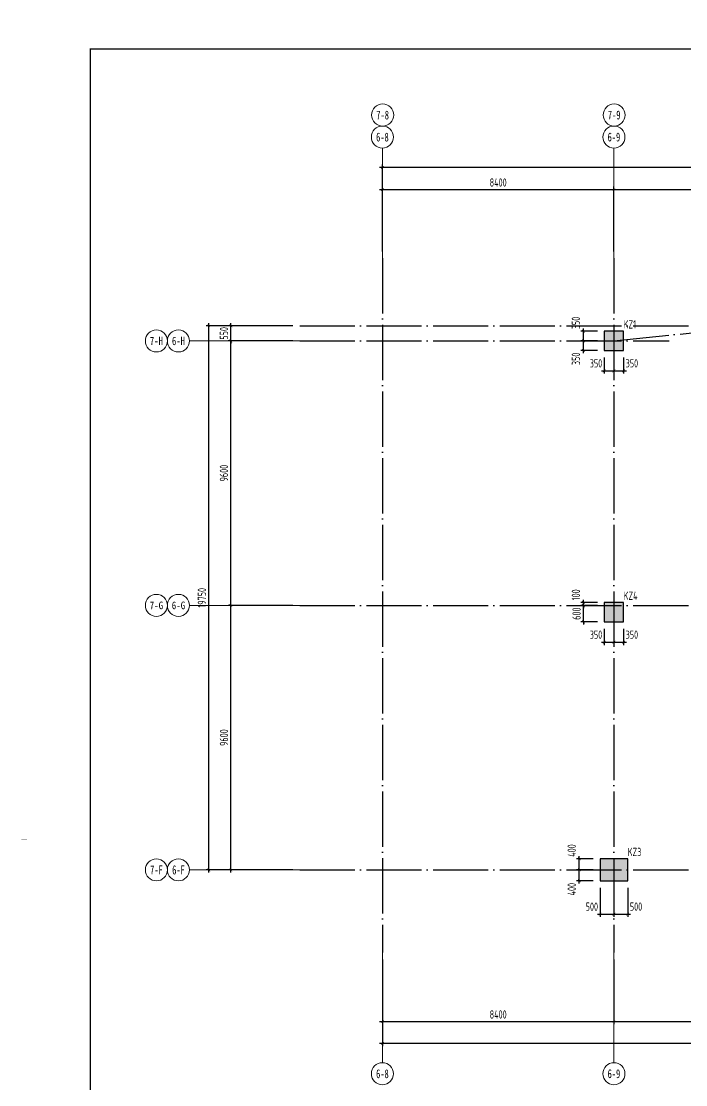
# Model space of a CAD drawing. Header units: millimetres. Extents: x -202076 to 1082610, y -439651 to 179350.
# Drawn here: x 89440 to 113548, y -207881 to -169278 of the extents above; entities that cross this region are included whole.
import ezdxf
from ezdxf.enums import TextEntityAlignment as Align

# ---------------------------------------------------------------- set-up
doc = ezdxf.new("R2010")
doc.units = ezdxf.units.MM
doc.header["$LTSCALE"] = 1000
doc.linetypes.add('DOTE', pattern=[2.42, 2, -0.2, 0.02, -0.2])
for name, color, linetype in [('02-TEXT_轴号', 7, 'Continuous'), ('A_AXIS-轴线', 36, 'DOTE'), ('AXIS_TEXT', 7, 'Continuous'), ('COLU', 5, 'Continuous')]:
    doc.layers.add(name, color=color, linetype=linetype)
for name, color, linetype, lineweight in [('COLU_TEXT', 6, 'Continuous', 0), ('DIM', 3, 'Continuous', 0), ('边缘构件填充', 253, 'Continuous', 18)]:
    doc.layers.add(name, color=color, linetype=linetype, lineweight=lineweight)
doc.styles.add('_TCH_AXIS', font='STXIHEI.TTF', dxfattribs={"width": 0.75})
doc.styles.add('COMPLEX', font='COMPLEX')
doc.styles.add('TSSD_Dimension', font='tssdeng.shx', dxfattribs={"width": 0.7, "bigfont": 'hztxt.shx'})
doc.styles.add('TSSD_Rein', font='tssdeng.shx', dxfattribs={"width": 0.7, "bigfont": 'hztxt.shx'})
doc.dimstyles.new('TSSD_100_100', dxfattribs={"dimtxt": 300, "dimasz": 100, "dimexe": 100, "dimexo": 250, "dimgap": 100, "dimtad": 1, "dimdec": 0, "dimzin": 0, "dimdsep": 46, "dimtxsty": 'TSSD_Dimension', "dimblk": 'ARCHTICK', "dimcen": 0, "dimdle": 100, "dimclrt": 7, "dimadec": 0, "dimazin": 0, "dimtfac": 1, "dimtdec": 0, "dimtix": 1, "dimtmove": 2, "dimatfit": 3, "dimfxl": 1, "dimtolj": 1, "dimtzin": 0, "dimarcsym": 0})

# ---------------------------------------------------------------- blocks, each defined once
blk = doc.blocks.new('_AXISO')
blk.add_circle((0, 0), 0.5)
at = {"layer": 'AXIS_TEXT', "style": 'COMPLEX', "width": 1.041667}
blk.add_attdef('A', text='', height=0.56, dxfattribs=at).set_placement((-0.25, -0.28), (0.25, -0.28), align=Align.FIT)
blk = doc.blocks.new('_ARCHTICK')
at = {"color": 0, "linetype": 'ByBlock', "const_width": 0.15}
blk.add_lwpolyline([(-0.5, -0.5), (0.5, 0.5)], dxfattribs=at)
blk = doc.blocks.new('*D910')
at = {"layer": 'Defpoints', "color": 0, "transparency": 16777216}
for p in [(97043, -190481), (99543, -190481), (99543, -200081)]:
    blk.add_point(p, dxfattribs=at)
at = {"layer": 'DIM', "color": 0, "lineweight": -2, "transparency": 16777216}
for p, q in [((99293, -190481), (96943, -190481)), ((97043, -200181), (97043, -190381)), ((99293, -200081), (96943, -200081))]:
    blk.add_line(p, q, dxfattribs=at)
at = {"layer": 'DIM', "color": 0, "lineweight": -2, "transparency": 16777216, "xscale": 100, "yscale": 100, "zscale": 100}
for p, rotation in [((97043, -190481), 90), ((97043, -200081), 270)]:
    blk.add_blockref('_ARCHTICK', p, dxfattribs=dict(at, rotation=rotation))
at = {"layer": 'DIM', "color": 7, "transparency": 16777216, "insert": (96793, -195281), "char_height": 300, "attachment_point": 5, "rotation": 90, "style": 'TSSD_Dimension'}
blk.add_mtext('\\A1;9600', dxfattribs=at)
blk = doc.blocks.new('*D911')
at = {"layer": 'Defpoints', "color": 0, "transparency": 16777216}
for p in [(97043, -180881), (99543, -180881), (99543, -190481)]:
    blk.add_point(p, dxfattribs=at)
at = {"layer": 'DIM', "color": 0, "lineweight": -2, "transparency": 16777216}
for p, q in [((99293, -180881), (96943, -180881)), ((97043, -190581), (97043, -180781)), ((99293, -190481), (96943, -190481))]:
    blk.add_line(p, q, dxfattribs=at)
at = {"layer": 'DIM', "color": 0, "lineweight": -2, "transparency": 16777216, "xscale": 100, "yscale": 100, "zscale": 100}
for p, rotation in [((97043, -180881), 90), ((97043, -190481), 270)]:
    blk.add_blockref('_ARCHTICK', p, dxfattribs=dict(at, rotation=rotation))
at = {"layer": 'DIM', "color": 7, "transparency": 16777216, "insert": (96793, -185681), "char_height": 300, "attachment_point": 5, "rotation": 90, "style": 'TSSD_Dimension'}
blk.add_mtext('\\A1;9600', dxfattribs=at)
blk = doc.blocks.new('*D912')
at = {"layer": 'Defpoints', "color": 0, "transparency": 16777216}
for p in [(97043, -180331), (99543, -180331), (99543, -180881)]:
    blk.add_point(p, dxfattribs=at)
at = {"layer": 'DIM', "color": 0, "lineweight": -2, "transparency": 16777216}
for p, q in [((97043, -180331), (97043, -180231)), ((99293, -180331), (96943, -180331)), ((97043, -180881), (97043, -180331)), ((99293, -180881), (96943, -180881)), ((97043, -180881), (97043, -180981))]:
    blk.add_line(p, q, dxfattribs=at)
at = {"layer": 'DIM', "color": 0, "lineweight": -2, "transparency": 16777216, "xscale": 100, "yscale": 100, "zscale": 100}
for p, rotation in [((97043, -180331), 270), ((97043, -180881), 90)]:
    blk.add_blockref('_ARCHTICK', p, dxfattribs=dict(at, rotation=rotation))
at = {"layer": 'DIM', "color": 7, "transparency": 16777216, "insert": (96793, -180606), "char_height": 300, "attachment_point": 5, "rotation": 90, "style": 'TSSD_Dimension'}
blk.add_mtext('\\A1;550', dxfattribs=at)
blk = doc.blocks.new('*D913')
at = {"layer": 'Defpoints', "color": 0, "transparency": 16777216}
for p in [(96243, -180331), (99543, -180331), (99543, -200081)]:
    blk.add_point(p, dxfattribs=at)
at = {"layer": 'DIM', "color": 0, "lineweight": -2, "transparency": 16777216}
for p, q in [((96243, -200181), (96243, -180231)), ((99293, -180331), (96143, -180331)), ((99293, -200081), (96143, -200081))]:
    blk.add_line(p, q, dxfattribs=at)
at = {"layer": 'DIM', "color": 0, "lineweight": -2, "transparency": 16777216, "xscale": 100, "yscale": 100, "zscale": 100}
for p, rotation in [((96243, -180331), 90), ((96243, -200081), 270)]:
    blk.add_blockref('_ARCHTICK', p, dxfattribs=dict(at, rotation=rotation))
at = {"layer": 'DIM', "color": 7, "transparency": 16777216, "insert": (95993, -190206), "char_height": 300, "attachment_point": 5, "rotation": 90, "style": 'TSSD_Dimension'}
blk.add_mtext('\\A1;19750', dxfattribs=at)
blk = doc.blocks.new('*D918')
at = {"layer": 'Defpoints', "color": 0, "transparency": 16777216}
for p in [(102543, -203081), (110943, -203081), (110943, -205581)]:
    blk.add_point(p, dxfattribs=at)
at = {"layer": 'DIM', "color": 0, "lineweight": -2, "transparency": 16777216}
for p, q in [((102543, -203331), (102543, -205681)), ((110943, -203331), (110943, -205681)), ((102443, -205581), (111043, -205581))]:
    blk.add_line(p, q, dxfattribs=at)
at = {"layer": 'DIM', "color": 0, "lineweight": -2, "transparency": 16777216, "xscale": 100, "yscale": 100, "zscale": 100, "rotation": 180}
blk.add_blockref('_ARCHTICK', (102543, -205581), dxfattribs=at)
at = {"layer": 'DIM', "color": 0, "lineweight": -2, "transparency": 16777216, "xscale": 100, "yscale": 100, "zscale": 100}
blk.add_blockref('_ARCHTICK', (110943, -205581), dxfattribs=at)
at = {"layer": 'DIM', "color": 7, "transparency": 16777216, "insert": (106743, -205331), "char_height": 300, "attachment_point": 5, "style": 'TSSD_Dimension'}
blk.add_mtext('\\A1;8400', dxfattribs=at)
blk = doc.blocks.new('*D919')
at = {"layer": 'Defpoints', "color": 0, "transparency": 16777216}
for p in [(110943, -203081), (119343, -203081), (119343, -205581)]:
    blk.add_point(p, dxfattribs=at)
at = {"layer": 'DIM', "color": 0, "lineweight": -2, "transparency": 16777216}
for p, q in [((110943, -203331), (110943, -205681)), ((119343, -203331), (119343, -205681)), ((110843, -205581), (119443, -205581))]:
    blk.add_line(p, q, dxfattribs=at)
at = {"layer": 'DIM', "color": 0, "lineweight": -2, "transparency": 16777216, "xscale": 100, "yscale": 100, "zscale": 100, "rotation": 180}
blk.add_blockref('_ARCHTICK', (110943, -205581), dxfattribs=at)
at = {"layer": 'DIM', "color": 0, "lineweight": -2, "transparency": 16777216, "xscale": 100, "yscale": 100, "zscale": 100}
blk.add_blockref('_ARCHTICK', (119343, -205581), dxfattribs=at)
at = {"layer": 'DIM', "color": 7, "transparency": 16777216, "insert": (115143, -205331), "char_height": 300, "attachment_point": 5, "style": 'TSSD_Dimension'}
blk.add_mtext('\\A1;8400', dxfattribs=at)
blk = doc.blocks.new('*D924')
at = {"layer": 'Defpoints', "color": 0, "transparency": 16777216}
for p in [(102543, -203081), (152943, -203081), (102543, -206381)]:
    blk.add_point(p, dxfattribs=at)
at = {"layer": 'DIM', "color": 0, "lineweight": -2, "transparency": 16777216}
for p, q in [((102543, -203331), (102543, -206481)), ((152943, -203331), (152943, -206481)), ((153043, -206381), (102443, -206381))]:
    blk.add_line(p, q, dxfattribs=at)
at = {"layer": 'DIM', "color": 0, "lineweight": -2, "transparency": 16777216, "xscale": 100, "yscale": 100, "zscale": 100, "rotation": 180}
blk.add_blockref('_ARCHTICK', (102543, -206381), dxfattribs=at)
at = {"layer": 'DIM', "color": 0, "lineweight": -2, "transparency": 16777216, "xscale": 100, "yscale": 100, "zscale": 100}
blk.add_blockref('_ARCHTICK', (152943, -206381), dxfattribs=at)
at = {"layer": 'DIM', "color": 7, "transparency": 16777216, "insert": (127743, -206131), "char_height": 300, "attachment_point": 5, "style": 'TSSD_Dimension'}
blk.add_mtext('\\A1;50400', dxfattribs=at)
blk = doc.blocks.new('*D925')
at = {"layer": 'Defpoints', "color": 0, "transparency": 16777216}
for p in [(110943, -175381), (102543, -177881), (110943, -177881)]:
    blk.add_point(p, dxfattribs=at)
at = {"layer": 'DIM', "color": 0, "lineweight": -2, "transparency": 16777216}
for p, q in [((102443, -175381), (111043, -175381)), ((102543, -177631), (102543, -175281)), ((110943, -177631), (110943, -175281))]:
    blk.add_line(p, q, dxfattribs=at)
at = {"layer": 'DIM', "color": 0, "lineweight": -2, "transparency": 16777216, "xscale": 100, "yscale": 100, "zscale": 100, "rotation": 180}
blk.add_blockref('_ARCHTICK', (102543, -175381), dxfattribs=at)
at = {"layer": 'DIM', "color": 0, "lineweight": -2, "transparency": 16777216, "xscale": 100, "yscale": 100, "zscale": 100}
blk.add_blockref('_ARCHTICK', (110943, -175381), dxfattribs=at)
at = {"layer": 'DIM', "color": 7, "transparency": 16777216, "insert": (106743, -175131), "char_height": 300, "attachment_point": 5, "style": 'TSSD_Dimension'}
blk.add_mtext('\\A1;8400', dxfattribs=at)
blk = doc.blocks.new('*D926')
at = {"layer": 'Defpoints', "color": 0, "transparency": 16777216}
for p in [(119343, -175381), (110943, -177881), (119343, -177881)]:
    blk.add_point(p, dxfattribs=at)
at = {"layer": 'DIM', "color": 0, "lineweight": -2, "transparency": 16777216}
for p, q in [((110843, -175381), (119443, -175381)), ((110943, -177631), (110943, -175281)), ((119343, -177631), (119343, -175281))]:
    blk.add_line(p, q, dxfattribs=at)
at = {"layer": 'DIM', "color": 0, "lineweight": -2, "transparency": 16777216, "xscale": 100, "yscale": 100, "zscale": 100, "rotation": 180}
blk.add_blockref('_ARCHTICK', (110943, -175381), dxfattribs=at)
at = {"layer": 'DIM', "color": 0, "lineweight": -2, "transparency": 16777216, "xscale": 100, "yscale": 100, "zscale": 100}
blk.add_blockref('_ARCHTICK', (119343, -175381), dxfattribs=at)
at = {"layer": 'DIM', "color": 7, "transparency": 16777216, "insert": (115143, -175131), "char_height": 300, "attachment_point": 5, "style": 'TSSD_Dimension'}
blk.add_mtext('\\A1;8400', dxfattribs=at)
blk = doc.blocks.new('*D931')
at = {"layer": 'Defpoints', "color": 0, "transparency": 16777216}
for p in [(102543, -174581), (102543, -177881), (152943, -177881)]:
    blk.add_point(p, dxfattribs=at)
at = {"layer": 'DIM', "color": 0, "lineweight": -2, "transparency": 16777216}
for p, q in [((102543, -177631), (102543, -174481)), ((152943, -177631), (152943, -174481)), ((153043, -174581), (102443, -174581))]:
    blk.add_line(p, q, dxfattribs=at)
at = {"layer": 'DIM', "color": 0, "lineweight": -2, "transparency": 16777216, "xscale": 100, "yscale": 100, "zscale": 100, "rotation": 180}
blk.add_blockref('_ARCHTICK', (102543, -174581), dxfattribs=at)
at = {"layer": 'DIM', "color": 0, "lineweight": -2, "transparency": 16777216, "xscale": 100, "yscale": 100, "zscale": 100}
blk.add_blockref('_ARCHTICK', (152943, -174581), dxfattribs=at)
at = {"layer": 'DIM', "color": 7, "transparency": 16777216, "insert": (127743, -174331), "char_height": 300, "attachment_point": 5, "style": 'TSSD_Dimension'}
blk.add_mtext('\\A1;50400', dxfattribs=at)
blk = doc.blocks.new('*D932')
at = {"layer": 'Defpoints', "color": 0, "transparency": 16777216}
for p in [(110443, -200481), (110943, -200481), (110943, -201691)]:
    blk.add_point(p, dxfattribs=at)
at = {"layer": 'DIM', "color": 0, "lineweight": -2, "transparency": 16777216}
for p, q in [((110443, -200731), (110443, -201791)), ((110943, -200731), (110943, -201791)), ((110343, -201691), (111043, -201691))]:
    blk.add_line(p, q, dxfattribs=at)
at = {"layer": 'DIM', "color": 0, "lineweight": -2, "transparency": 16777216, "xscale": 100, "yscale": 100, "zscale": 100, "rotation": 180}
blk.add_blockref('_ARCHTICK', (110443, -201691), dxfattribs=at)
at = {"layer": 'DIM', "color": 0, "lineweight": -2, "transparency": 16777216, "xscale": 100, "yscale": 100, "zscale": 100}
blk.add_blockref('_ARCHTICK', (110943, -201691), dxfattribs=at)
at = {"layer": 'DIM', "color": 7, "transparency": 16777216, "insert": (110142, -201416), "char_height": 300, "attachment_point": 5, "style": 'TSSD_Dimension'}
blk.add_mtext('\\A1;500', dxfattribs=at)
blk = doc.blocks.new('*D933')
at = {"layer": 'Defpoints', "color": 0, "transparency": 16777216}
for p in [(110943, -200481), (111443, -200481), (111443, -201691)]:
    blk.add_point(p, dxfattribs=at)
at = {"layer": 'DIM', "color": 0, "lineweight": -2, "transparency": 16777216}
for p, q in [((110943, -200731), (110943, -201791)), ((111443, -200731), (111443, -201791)), ((110843, -201691), (111543, -201691))]:
    blk.add_line(p, q, dxfattribs=at)
at = {"layer": 'DIM', "color": 0, "lineweight": -2, "transparency": 16777216, "xscale": 100, "yscale": 100, "zscale": 100, "rotation": 180}
blk.add_blockref('_ARCHTICK', (110943, -201691), dxfattribs=at)
at = {"layer": 'DIM', "color": 0, "lineweight": -2, "transparency": 16777216, "xscale": 100, "yscale": 100, "zscale": 100}
blk.add_blockref('_ARCHTICK', (111443, -201691), dxfattribs=at)
at = {"layer": 'DIM', "color": 7, "transparency": 16777216, "insert": (111744, -201416), "char_height": 300, "attachment_point": 5, "style": 'TSSD_Dimension'}
blk.add_mtext('\\A1;500', dxfattribs=at)
blk = doc.blocks.new('*D942')
at = {"layer": 'Defpoints', "color": 0, "transparency": 16777216}
for p in [(109837, -190481), (110593, -190481), (110593, -191081)]:
    blk.add_point(p, dxfattribs=at)
at = {"layer": 'DIM', "color": 0, "lineweight": -2, "transparency": 16777216}
for p, q in [((110343, -190481), (109737, -190481)), ((109837, -190481), (109837, -190381)), ((109837, -191081), (109837, -190481)), ((110343, -191081), (109737, -191081)), ((109837, -191081), (109837, -191181))]:
    blk.add_line(p, q, dxfattribs=at)
at = {"layer": 'DIM', "color": 0, "lineweight": -2, "transparency": 16777216, "xscale": 100, "yscale": 100, "zscale": 100}
for p, rotation in [((109837, -190481), 270), ((109837, -191081), 90)]:
    blk.add_blockref('_ARCHTICK', p, dxfattribs=dict(at, rotation=rotation))
at = {"layer": 'DIM', "color": 7, "transparency": 16777216, "insert": (109587, -190781), "char_height": 300, "attachment_point": 5, "rotation": 90, "style": 'TSSD_Dimension'}
blk.add_mtext('\\A1;600', dxfattribs=at)
blk = doc.blocks.new('*D943')
at = {"layer": 'Defpoints', "color": 0, "transparency": 16777216}
for p in [(109837, -190381), (110593, -190381), (110593, -190481)]:
    blk.add_point(p, dxfattribs=at)
at = {"layer": 'DIM', "color": 0, "lineweight": -2, "transparency": 16777216}
for p, q in [((109837, -190381), (109837, -190281)), ((110343, -190381), (109737, -190381)), ((110343, -190481), (109737, -190481)), ((109837, -190481), (109837, -190381)), ((109837, -190481), (109837, -190581))]:
    blk.add_line(p, q, dxfattribs=at)
at = {"layer": 'DIM', "color": 0, "lineweight": -2, "transparency": 16777216, "xscale": 100, "yscale": 100, "zscale": 100}
for p, rotation in [((109837, -190381), 270), ((109837, -190481), 90)]:
    blk.add_blockref('_ARCHTICK', p, dxfattribs=dict(at, rotation=rotation))
at = {"layer": 'DIM', "color": 7, "transparency": 16777216, "insert": (109562, -190099), "char_height": 300, "attachment_point": 5, "rotation": 90, "style": 'TSSD_Dimension'}
blk.add_mtext('\\A1;100', dxfattribs=at)
blk = doc.blocks.new('*D944')
at = {"layer": 'Defpoints', "color": 0, "transparency": 16777216}
for p in [(110593, -191081), (110943, -191081), (110943, -191820)]:
    blk.add_point(p, dxfattribs=at)
at = {"layer": 'DIM', "color": 0, "lineweight": -2, "transparency": 16777216}
for p, q in [((110593, -191331), (110593, -191920)), ((110943, -191331), (110943, -191920)), ((110493, -191820), (111043, -191820))]:
    blk.add_line(p, q, dxfattribs=at)
at = {"layer": 'DIM', "color": 0, "lineweight": -2, "transparency": 16777216, "xscale": 100, "yscale": 100, "zscale": 100, "rotation": 180}
blk.add_blockref('_ARCHTICK', (110593, -191820), dxfattribs=at)
at = {"layer": 'DIM', "color": 0, "lineweight": -2, "transparency": 16777216, "xscale": 100, "yscale": 100, "zscale": 100}
blk.add_blockref('_ARCHTICK', (110943, -191820), dxfattribs=at)
at = {"layer": 'DIM', "color": 7, "transparency": 16777216, "insert": (110292, -191545), "char_height": 300, "attachment_point": 5, "style": 'TSSD_Dimension'}
blk.add_mtext('\\A1;350', dxfattribs=at)
blk = doc.blocks.new('*D945')
at = {"layer": 'Defpoints', "color": 0, "transparency": 16777216}
for p in [(110943, -191081), (111293, -191081), (111293, -191820)]:
    blk.add_point(p, dxfattribs=at)
at = {"layer": 'DIM', "color": 0, "lineweight": -2, "transparency": 16777216}
for p, q in [((110943, -191331), (110943, -191920)), ((111293, -191331), (111293, -191920)), ((110843, -191820), (111393, -191820))]:
    blk.add_line(p, q, dxfattribs=at)
at = {"layer": 'DIM', "color": 0, "lineweight": -2, "transparency": 16777216, "xscale": 100, "yscale": 100, "zscale": 100, "rotation": 180}
blk.add_blockref('_ARCHTICK', (110943, -191820), dxfattribs=at)
at = {"layer": 'DIM', "color": 0, "lineweight": -2, "transparency": 16777216, "xscale": 100, "yscale": 100, "zscale": 100}
blk.add_blockref('_ARCHTICK', (111293, -191820), dxfattribs=at)
at = {"layer": 'DIM', "color": 7, "transparency": 16777216, "insert": (111594, -191545), "char_height": 300, "attachment_point": 5, "style": 'TSSD_Dimension'}
blk.add_mtext('\\A1;350', dxfattribs=at)
blk = doc.blocks.new('*D946')
at = {"layer": 'Defpoints', "color": 0, "transparency": 16777216}
for p in [(109687, -200081), (110443, -200081), (110443, -200481)]:
    blk.add_point(p, dxfattribs=at)
at = {"layer": 'DIM', "color": 0, "lineweight": -2, "transparency": 16777216}
for p, q in [((110193, -200081), (109587, -200081)), ((109687, -200581), (109687, -199981)), ((110193, -200481), (109587, -200481))]:
    blk.add_line(p, q, dxfattribs=at)
at = {"layer": 'DIM', "color": 0, "lineweight": -2, "transparency": 16777216, "xscale": 100, "yscale": 100, "zscale": 100}
for p, rotation in [((109687, -200081), 90), ((109687, -200481), 270)]:
    blk.add_blockref('_ARCHTICK', p, dxfattribs=dict(at, rotation=rotation))
at = {"layer": 'DIM', "color": 7, "transparency": 16777216, "insert": (109412, -200782), "char_height": 300, "attachment_point": 5, "rotation": 90, "style": 'TSSD_Dimension'}
blk.add_mtext('\\A1;400', dxfattribs=at)
blk = doc.blocks.new('*D947')
at = {"layer": 'Defpoints', "color": 0, "transparency": 16777216}
for p in [(109687, -199681), (110443, -199681), (110443, -200081)]:
    blk.add_point(p, dxfattribs=at)
at = {"layer": 'DIM', "color": 0, "lineweight": -2, "transparency": 16777216}
for p, q in [((110193, -199681), (109587, -199681)), ((109687, -200181), (109687, -199581)), ((110193, -200081), (109587, -200081))]:
    blk.add_line(p, q, dxfattribs=at)
at = {"layer": 'DIM', "color": 0, "lineweight": -2, "transparency": 16777216, "xscale": 100, "yscale": 100, "zscale": 100}
for p, rotation in [((109687, -199681), 90), ((109687, -200081), 270)]:
    blk.add_blockref('_ARCHTICK', p, dxfattribs=dict(at, rotation=rotation))
at = {"layer": 'DIM', "color": 7, "transparency": 16777216, "insert": (109412, -199380), "char_height": 300, "attachment_point": 5, "rotation": 90, "style": 'TSSD_Dimension'}
blk.add_mtext('\\A1;400', dxfattribs=at)
blk = doc.blocks.new('*D972')
at = {"layer": 'Defpoints', "color": 0, "transparency": 16777216}
for p in [(109837, -180531), (110593, -180531), (110593, -180881)]:
    blk.add_point(p, dxfattribs=at)
at = {"layer": 'DIM', "color": 0, "lineweight": -2, "transparency": 16777216}
for p, q in [((110343, -180531), (109737, -180531)), ((109837, -180981), (109837, -180431)), ((110343, -180881), (109737, -180881))]:
    blk.add_line(p, q, dxfattribs=at)
at = {"layer": 'DIM', "color": 0, "lineweight": -2, "transparency": 16777216, "xscale": 100, "yscale": 100, "zscale": 100}
for p, rotation in [((109837, -180531), 90), ((109837, -180881), 270)]:
    blk.add_blockref('_ARCHTICK', p, dxfattribs=dict(at, rotation=rotation))
at = {"layer": 'DIM', "color": 7, "transparency": 16777216, "insert": (109562, -180230), "char_height": 300, "attachment_point": 5, "rotation": 90, "style": 'TSSD_Dimension'}
blk.add_mtext('\\A1;350', dxfattribs=at)
blk = doc.blocks.new('*D973')
at = {"layer": 'Defpoints', "color": 0, "transparency": 16777216}
for p in [(110593, -181231), (110943, -181231), (110943, -181970)]:
    blk.add_point(p, dxfattribs=at)
at = {"layer": 'DIM', "color": 0, "lineweight": -2, "transparency": 16777216}
for p, q in [((110593, -181481), (110593, -182070)), ((110943, -181481), (110943, -182070)), ((110493, -181970), (111043, -181970))]:
    blk.add_line(p, q, dxfattribs=at)
at = {"layer": 'DIM', "color": 0, "lineweight": -2, "transparency": 16777216, "xscale": 100, "yscale": 100, "zscale": 100, "rotation": 180}
blk.add_blockref('_ARCHTICK', (110593, -181970), dxfattribs=at)
at = {"layer": 'DIM', "color": 0, "lineweight": -2, "transparency": 16777216, "xscale": 100, "yscale": 100, "zscale": 100}
blk.add_blockref('_ARCHTICK', (110943, -181970), dxfattribs=at)
at = {"layer": 'DIM', "color": 7, "transparency": 16777216, "insert": (110292, -181695), "char_height": 300, "attachment_point": 5, "style": 'TSSD_Dimension'}
blk.add_mtext('\\A1;350', dxfattribs=at)
blk = doc.blocks.new('*D974')
at = {"layer": 'Defpoints', "color": 0, "transparency": 16777216}
for p in [(110943, -181231), (111293, -181231), (111293, -181970)]:
    blk.add_point(p, dxfattribs=at)
at = {"layer": 'DIM', "color": 0, "lineweight": -2, "transparency": 16777216}
for p, q in [((110943, -181481), (110943, -182070)), ((111293, -181481), (111293, -182070)), ((110843, -181970), (111393, -181970))]:
    blk.add_line(p, q, dxfattribs=at)
at = {"layer": 'DIM', "color": 0, "lineweight": -2, "transparency": 16777216, "xscale": 100, "yscale": 100, "zscale": 100, "rotation": 180}
blk.add_blockref('_ARCHTICK', (110943, -181970), dxfattribs=at)
at = {"layer": 'DIM', "color": 0, "lineweight": -2, "transparency": 16777216, "xscale": 100, "yscale": 100, "zscale": 100}
blk.add_blockref('_ARCHTICK', (111293, -181970), dxfattribs=at)
at = {"layer": 'DIM', "color": 7, "transparency": 16777216, "insert": (111594, -181695), "char_height": 300, "attachment_point": 5, "style": 'TSSD_Dimension'}
blk.add_mtext('\\A1;350', dxfattribs=at)
blk = doc.blocks.new('*D975')
at = {"layer": 'Defpoints', "color": 0, "transparency": 16777216}
for p in [(109837, -180881), (110593, -180881), (110593, -181231)]:
    blk.add_point(p, dxfattribs=at)
at = {"layer": 'DIM', "color": 0, "lineweight": -2, "transparency": 16777216}
for p, q in [((110343, -180881), (109737, -180881)), ((109837, -181331), (109837, -180781)), ((110343, -181231), (109737, -181231))]:
    blk.add_line(p, q, dxfattribs=at)
at = {"layer": 'DIM', "color": 0, "lineweight": -2, "transparency": 16777216, "xscale": 100, "yscale": 100, "zscale": 100}
for p, rotation in [((109837, -180881), 90), ((109837, -181231), 270)]:
    blk.add_blockref('_ARCHTICK', p, dxfattribs=dict(at, rotation=rotation))
at = {"layer": 'DIM', "color": 7, "transparency": 16777216, "insert": (109562, -181532), "char_height": 300, "attachment_point": 5, "rotation": 90, "style": 'TSSD_Dimension'}
blk.add_mtext('\\A1;350', dxfattribs=at)
blk = doc.blocks.new('图框-A1')
for points, const_width in [([(0, 0), (841, 0), (841, 594), (0, 594)], 0.05), ([(766, 584), (25, 584), (25, 10), (766, 10)], 0.5)]:
    blk.add_lwpolyline(points, close=True, dxfattribs=dict(const_width=const_width))
at = {"const_width": 0.05}
blk.add_lwpolyline([(0, 297), (2, 297)], dxfattribs=at)

msp = doc.modelspace()

# ---------------------------------------------------------------- hatches: boundary and pattern name
at = {"layer": '边缘构件填充'}
h = msp.add_hatch(color=256, dxfattribs=at)
h.dxf.hatch_style = 1
h.paths.add_polyline_path([(111292.7, -180531), (110592.7, -180531), (110592.7, -181231), (111292.7, -181231)])
h = msp.add_hatch(color=256, dxfattribs=at)
h.dxf.hatch_style = 1
h.paths.add_polyline_path([(111292.7, -190381), (110592.7, -190381), (110592.7, -191081), (111292.7, -191081)])
h = msp.add_hatch(color=256, dxfattribs=at)
h.dxf.hatch_style = 1
h.paths.add_polyline_path([(111442.7, -199681), (110442.7, -199681), (110442.7, -200481), (111442.7, -200481)])

# ---------------------------------------------------------------- linework, layer by layer
at = {"layer": 'A_AXIS-轴线'}
for p, q in [((102542.7, -177881), (102542.7, -203081)), ((110942.7, -177881), (110942.7, -203081)), ((110942.7, -180881), (116242.7, -180331))]:
    msp.add_line(p, q, dxfattribs=at)
for points in [[(99542.7, -180331), (155943, -180331)], [(99542.7, -180881), (112942.7, -180881)], [(99542.7, -190481), (155943, -190481)], [(99542.7, -200081), (155943, -200081)]]:
    msp.add_lwpolyline(points, dxfattribs=at)
at = {"layer": 'COLU'}
for points in [[(111292.7, -180531), (110592.7, -180531), (110592.7, -181231), (111292.7, -181231)], [(111292.7, -190381), (110592.7, -190381), (110592.7, -191081), (111292.7, -191081)], [(111442.7, -199681), (110442.7, -199681), (110442.7, -200481), (111442.7, -200481)]]:
    msp.add_lwpolyline(points, close=True, dxfattribs=at)
at = {"layer": 'DIM'}
for p, q in [((102542.7, -177881), (102542.7, -173881)), ((110942.7, -177881), (110942.7, -173881)), ((99542.7, -180881), (95542.7, -180881)), ((99542.7, -190481), (95542.7, -190481)), ((99542.7, -200081), (95542.7, -200081)), ((102542.7, -203081), (102542.7, -207081)), ((110942.7, -203081), (110942.7, -207081))]:
    msp.add_line(p, q, dxfattribs=at)

# ---------------------------------------------------------------- block references
at = {"xscale": 100, "yscale": 100, "zscale": 100}
msp.add_blockref('图框-A1', (89442.7, -228681), dxfattribs=at)
at = {"layer": 'DIM'}
ref = msp.add_blockref('_AXISO', (102551.2, -172681), dxfattribs=dict(at, xscale=800, yscale=800, zscale=800))
ref.add_attrib('A', '7-8', dxfattribs={"layer": '02-TEXT_轴号', "height": 320.57, "style": '_TCH_AXIS', "width": 0.743037}).set_placement((102321.6, -172841.3), (102780.7, -172841.3), align=Align.FIT)
ref = msp.add_blockref('_AXISO', (110951.2, -172681.1), dxfattribs=dict(at, xscale=800, yscale=800, zscale=800))
ref.add_attrib('A', '7-9', dxfattribs={"layer": '02-TEXT_轴号', "height": 320.57, "style": '_TCH_AXIS', "width": 0.743037}).set_placement((110721.6, -172841.4), (111180.7, -172841.4), align=Align.FIT)
ref = msp.add_blockref('_AXISO', (102542.7, -173481), dxfattribs=dict(at, xscale=800, yscale=800, zscale=800))
ref.add_attrib('A', '6-8', dxfattribs={"layer": '02-TEXT_轴号', "height": 320.57, "style": '_TCH_AXIS', "width": 0.743037}).set_placement((102313.1, -173641.3), (102772.2, -173641.3), align=Align.FIT)
ref = msp.add_blockref('_AXISO', (110942.7, -173481), dxfattribs=dict(at, xscale=800, yscale=800, zscale=800))
ref.add_attrib('A', '6-9', dxfattribs={"layer": '02-TEXT_轴号', "height": 320.57, "style": '_TCH_AXIS', "width": 0.743037}).set_placement((110713.1, -173641.3), (111172.2, -173641.3), align=Align.FIT)
ref = msp.add_blockref('_AXISO', (94342.7, -180881), dxfattribs=dict(at, xscale=800, yscale=800, zscale=800))
ref.add_attrib('A', '7-H', dxfattribs={"layer": '02-TEXT_轴号', "height": 296.95, "style": '_TCH_AXIS', "width": 0.761209}).set_placement((94105.3, -181029.5), (94580, -181029.5), align=Align.FIT)
ref = msp.add_blockref('_AXISO', (95142.7, -180881), dxfattribs=dict(at, xscale=800, yscale=800, zscale=800))
ref.add_attrib('A', '6-H', dxfattribs={"layer": '02-TEXT_轴号', "height": 302.12, "style": '_TCH_AXIS', "width": 0.743037}).set_placement((94906.9, -181032.1), (95378.4, -181032.1), align=Align.FIT)
ref = msp.add_blockref('_AXISO', (94342.7, -190481), dxfattribs=dict(at, xscale=800, yscale=800, zscale=800))
ref.add_attrib('A', '7-G', dxfattribs={"layer": '02-TEXT_轴号', "height": 277.76, "style": '_TCH_AXIS', "width": 0.743037}).set_placement((94099.5, -190619.9), (94585.8, -190619.9), align=Align.FIT)
ref = msp.add_blockref('_AXISO', (95142.7, -190481), dxfattribs=dict(at, xscale=800, yscale=800, zscale=800))
ref.add_attrib('A', '6-G', dxfattribs={"layer": '02-TEXT_轴号', "height": 277.76, "style": '_TCH_AXIS', "width": 0.743037}).set_placement((94899.5, -190619.9), (95385.8, -190619.9), align=Align.FIT)
ref = msp.add_blockref('_AXISO', (94342.7, -200081), dxfattribs=dict(at, xscale=800, yscale=800, zscale=800))
ref.add_attrib('A', '7-F', dxfattribs={"layer": '02-TEXT_轴号', "height": 325.94, "style": '_TCH_AXIS', "width": 0.761209}).set_placement((94115, -200244), (94570.3, -200244), align=Align.FIT)
ref = msp.add_blockref('_AXISO', (95142.7, -200081), dxfattribs=dict(at, xscale=800, yscale=800, zscale=800))
ref.add_attrib('A', '6-F', dxfattribs={"layer": '02-TEXT_轴号', "height": 331.15, "style": '_TCH_AXIS', "width": 0.743037}).set_placement((94916.9, -200246.6), (95368.5, -200246.6), align=Align.FIT)
ref = msp.add_blockref('_AXISO', (102542.7, -207481), dxfattribs=dict(at, xscale=800, yscale=800, zscale=800))
ref.add_attrib('A', '6-8', dxfattribs={"layer": '02-TEXT_轴号', "height": 320.57, "style": '_TCH_AXIS', "width": 0.743037}).set_placement((102313.1, -207641.3), (102772.2, -207641.3), align=Align.FIT)
ref = msp.add_blockref('_AXISO', (110942.7, -207481), dxfattribs=dict(at, xscale=800, yscale=800, zscale=800))
ref.add_attrib('A', '6-9', dxfattribs={"layer": '02-TEXT_轴号', "height": 320.57, "style": '_TCH_AXIS', "width": 0.743037}).set_placement((110713.1, -207641.3), (111172.2, -207641.3), align=Align.FIT)

# ---------------------------------------------------------------- texts
at = {"layer": 'COLU_TEXT', "linetype": 'Continuous', "style": 'TSSD_Rein', "width": 0.7}
for s, p in [('KZ1', (111292.7, -180431)), ('KZ4', (111292.7, -190281)), ('KZ3', (111442.7, -199581))]:
    msp.add_text(s, height=300, dxfattribs=at).set_placement(p)

# ---------------------------------------------------------------- dimensions: what is measured, and where the dimension line sits
at = {"layer": 'DIM'}
for base, p1, p2, picture, middle in [((102542.7, -174581), (152942.7, -177881), (102542.7, -177881), '*D931', (127742.7, -174331)), ((110942.7, -175381), (102542.7, -177881), (110942.7, -177881), '*D925', (106742.7, -175131)), ((119342.7, -175381), (110942.7, -177881), (119342.7, -177881), '*D926', (115142.7, -175131)), ((110942.7, -205581), (102542.7, -203081), (110942.7, -203081), '*D918', (106742.7, -205331)), ((102542.7, -206381), (152942.7, -203081), (102542.7, -203081), '*D924', (127742.7, -206131)), ((119342.7, -205581), (110942.7, -203081), (119342.7, -203081), '*D919', (115142.7, -205331))]:
    dim = msp.add_linear_dim(base=base, p1=p1, p2=p2, dimstyle='TSSD_100_100', dxfattribs=at)
    dim.commit()
    dim.dimension.update_dxf_attribs({"geometry": picture, "text_midpoint": middle})
for base, p1, p2, picture, middle in [((96242.7, -180331), (99542.7, -200081), (99542.7, -180331), '*D913', (95992.7, -190206)), ((97042.7, -180331), (99542.7, -180881), (99542.7, -180331), '*D912', (96792.7, -180606)), ((97042.7, -180881), (99542.7, -190481), (99542.7, -180881), '*D911', (96792.7, -185681)), ((97042.7, -190481), (99542.7, -200081), (99542.7, -190481), '*D910', (96792.7, -195281)), ((109837.4, -190481), (110592.7, -191081), (110592.7, -190481), '*D942', (109587.4, -190781))]:
    dim = msp.add_linear_dim(base=base, p1=p1, p2=p2, angle=90, dimstyle='TSSD_100_100', dxfattribs=at)
    dim.commit()
    dim.dimension.update_dxf_attribs({"geometry": picture, "text_midpoint": middle})
for base, p1, p2, picture, middle in [((109837.4, -180531), (110592.7, -180881), (110592.7, -180531), '*D972', (109562.4, -180229.9)), ((109837.4, -180881), (110592.7, -181231), (110592.7, -180881), '*D975', (109562.4, -181532.1)), ((109837.4, -190381), (110592.7, -190481), (110592.7, -190381), '*D943', (109562.4, -190098.8)), ((109687.4, -199681), (110442.7, -200081), (110442.7, -199681), '*D947', (109412.4, -199379.9)), ((109687.4, -200081), (110442.7, -200481), (110442.7, -200081), '*D946', (109412.4, -200782.1))]:
    dim = msp.add_linear_dim(base=base, p1=p1, p2=p2, angle=90, dimstyle='TSSD_100_100', dxfattribs=at)
    dim.commit()
    dim.dimension.update_dxf_attribs({"geometry": picture, "text_midpoint": middle, "dimtype": 160})
for base, p1, p2, picture, middle in [((110942.7, -181970.5), (110592.7, -181231), (110942.7, -181231), '*D973', (110291.6, -181695.5)), ((111292.7, -181970.5), (110942.7, -181231), (111292.7, -181231), '*D974', (111593.7, -181695.5)), ((110942.7, -191820.5), (110592.7, -191081), (110942.7, -191081), '*D944', (110291.6, -191545.5)), ((111292.7, -191820.5), (110942.7, -191081), (111292.7, -191081), '*D945', (111593.7, -191545.5)), ((110942.7, -201691.3), (110442.7, -200481), (110942.7, -200481), '*D932', (110141.6, -201416.3)), ((111442.7, -201691.3), (110942.7, -200481), (111442.7, -200481), '*D933', (111743.7, -201416.3))]:
    dim = msp.add_linear_dim(base=base, p1=p1, p2=p2, dimstyle='TSSD_100_100', dxfattribs=at)
    dim.commit()
    dim.dimension.update_dxf_attribs({"geometry": picture, "text_midpoint": middle, "dimtype": 160})

doc.saveas('drawing.dxf')
